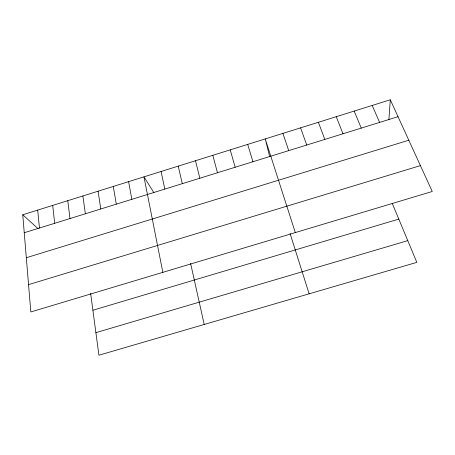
<?xml version="1.0" encoding="UTF-8"?>
<svg xmlns="http://www.w3.org/2000/svg" width="455" height="455" viewBox="0 0 455 455"><rect width="100%" height="100%" fill="white"/><g stroke="black" fill="none" stroke-linecap="round" stroke-linejoin="round"><path stroke-width="0.68" d="M388.883 119.824L390.299 99.787L22.75 214.771L30.821 311.959L432.25 191.487L390.299 99.787M24.246 232.744L398.028 116.685M26.316 257.723L408.795 140.22M28.551 284.625L420.42 165.62M92.888 310.242L398.796 219.088M95.891 332.656L407.777 240.644M22.75 214.771L38.118 228.717M153.887 192.647L143.962 176.853L162.844 272.335M372.196 105.446L379.612 122.406M354.178 111.088L361.27 128.1M392.221 203.3L416.825 262.37L98.923 355.213L90.63 293.412M336.234 116.696L343.013 133.77M318.369 122.287L324.836 139.412M300.584 127.849L306.744 145.031M282.879 133.389L288.732 150.622M295.306 232.585L265.248 138.906L269.644 156.56M290.08 233.54L309.127 293.822M247.696 144.394L252.94 161.735M230.219 149.866L235.167 167.252M212.815 155.309L217.467 172.752M195.491 160.729L199.847 178.224M178.241 166.126L182.301 183.666M190.6 263.399L204.215 324.466M161.064 171.501L164.835 189.092M128.606 181.653L131.836 199.335M113.306 186.442L116.287 204.164M98.07 191.208L100.794 208.976M82.89 195.957L85.364 213.765M67.767 200.683L69.996 218.536M52.706 205.398L54.685 223.291M37.697 210.091L39.437 228.029"/></g></svg>
